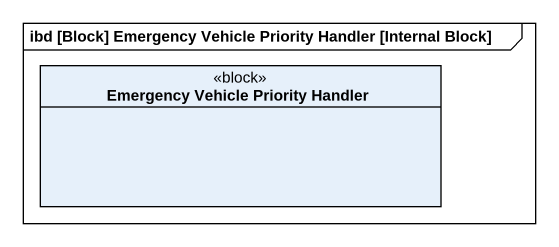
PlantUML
@startuml
mainframe ibd [Block] Emergency Vehicle Priority Handler [Internal Block]
hide circle
hide empty members
class "Emergency Vehicle Priority Handler" as Emergency_Vehicle_Priority <<block>>
@enduml
